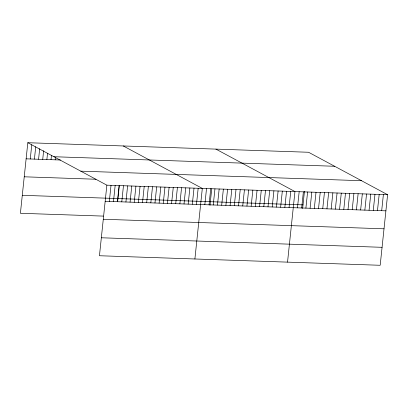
<?xml version="1.0" encoding="UTF-8"?>
<svg xmlns="http://www.w3.org/2000/svg" width="408" height="408" viewBox="0 0 408 408"><rect width="100%" height="100%" fill="white"/><g stroke="black" fill="none" stroke-linecap="round" stroke-linejoin="round"><path stroke-width="0.61" d="M27.815 142.718L106.865 185.171L99.45 255.739L380.185 265.282L387.6 194.718L308.55 152.261L27.815 142.718L20.4 213.282L103.403 216.107M30.274 158.977L31.773 144.718M34.425 159.12L35.725 146.717M38.571 159.258L39.678 148.721M42.723 159.401L43.636 150.72M46.874 159.543L47.522 153.342M51.02 159.681L51.479 155.341M55.172 159.824L55.432 157.345M109.319 201.435L111.017 185.314M113.47 201.572L115.163 185.456M117.422 201.557L119.1 185.604M117.621 201.715L119.314 185.594M121.773 201.858L123.466 185.737M125.919 201.996L127.612 185.88M130.07 202.139L131.764 186.017M134.222 202.281L135.915 186.16M138.368 202.419L140.066 186.303M142.519 202.562L144.213 186.441M146.671 202.705L148.364 186.584M150.822 202.842L152.516 186.726M154.969 202.985L156.667 186.864M159.12 203.128L160.813 187.007M163.271 203.266L164.965 187.15M167.423 203.408L169.116 187.287M171.569 203.551L173.262 187.43M175.721 203.689L177.414 187.573M179.872 203.832L181.565 187.711M184.018 203.975L185.716 187.853M188.17 204.112L189.863 187.996M192.321 204.255L194.014 188.134M196.472 204.398L198.166 188.277M194.897 258.983L202.317 188.419L123.267 145.962M204.831 204.678L206.524 188.562M209.044 204.826L210.737 188.705M210.003 205.306L211.742 188.751M213.251 204.969L214.95 188.848M217.464 205.112L219.157 188.991M221.677 205.255L223.37 189.134M225.884 205.397L227.582 189.276M230.097 205.54L231.79 189.419M234.309 205.683L236.002 189.562M238.522 205.826L240.215 189.705M242.729 205.969L244.423 189.847M246.942 206.111L248.635 189.99M251.155 206.254L252.848 190.133M255.362 206.397L257.06 190.281M259.575 206.54L261.268 190.424M263.787 206.683L265.481 190.567M267.995 206.831L269.693 190.709M272.207 206.973L273.901 190.852M276.42 207.116L278.113 190.995M280.627 207.259L282.326 191.138M284.84 207.402L286.533 191.281M289.053 207.544L290.746 191.423M287.538 262.135L294.959 191.566L215.909 149.114M297.473 207.83L299.166 191.709M301.685 207.973L303.379 191.852M302.644 208.452L304.45 191.286M305.898 208.116L307.591 191.995M310.106 208.259L311.804 192.137M314.318 208.401L316.011 192.285M318.531 208.544L320.224 192.428M322.738 208.687L324.436 192.571M326.951 208.835L328.644 192.714M331.163 208.978L332.857 192.856M335.371 209.12L337.069 192.999M339.584 209.263L341.277 193.142M343.796 209.406L345.489 193.285M348.009 209.549L349.702 193.428M352.216 209.692L353.909 193.571M356.429 209.834L358.122 193.713M360.641 209.977L362.335 193.856M364.849 210.12L366.547 193.999M369.061 210.263L370.755 194.147M373.274 210.406L374.967 194.29M377.482 210.548L379.18 194.432M381.694 210.696L383.387 194.575M53.902 156.728L334.637 166.27M26.122 158.834L60.506 160.007M80.779 171.161L361.514 180.708M24.235 176.802L95.972 179.245M106.865 185.171L387.6 194.718M22.287 195.315L303.022 204.862M105.172 201.292L385.907 210.839M103.28 219.259L384.02 228.806M101.337 237.772L382.072 247.314"/></g></svg>
